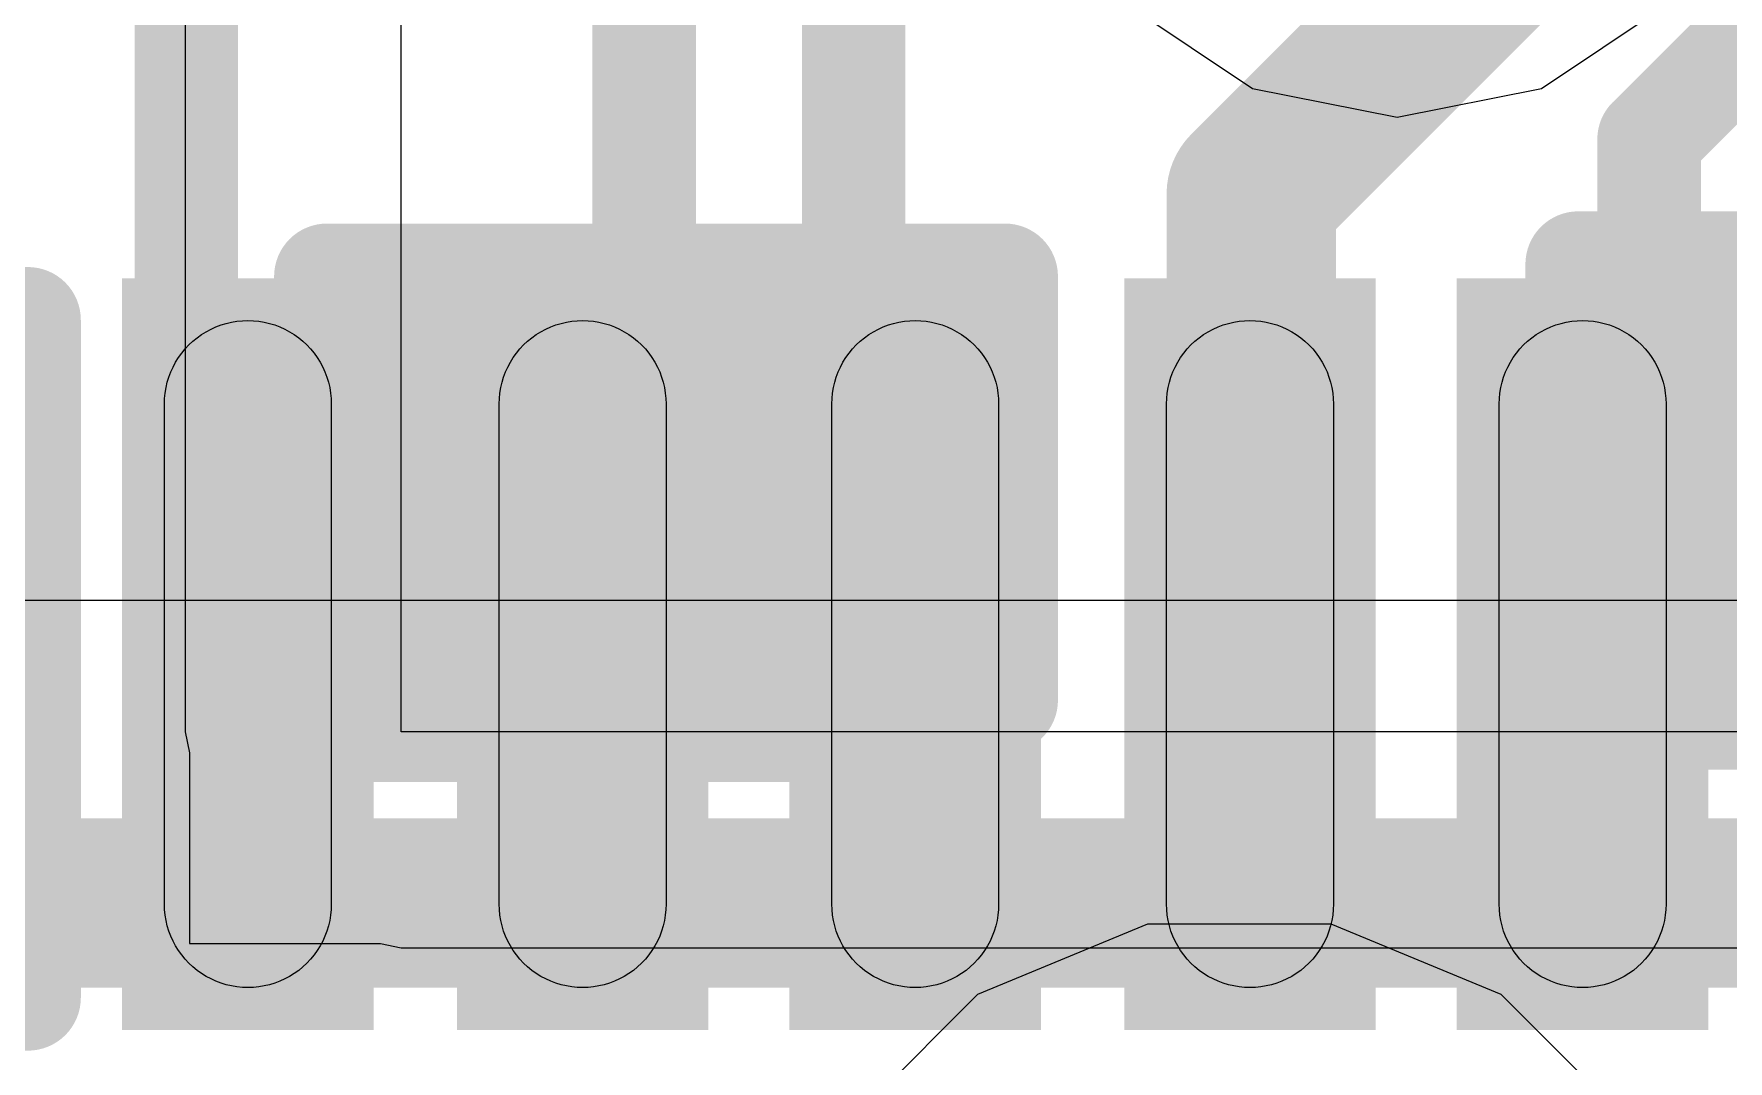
# Model space of a CAD drawing. Header units: inches. Extents: x 0 to 208, y 0 to 213.
# Drawn here: x 4.3741 to 4.4541, y 3.4343 to 3.4828 of the extents above; entities that cross this region are included whole.
import ezdxf

# ---------------------------------------------------------------- set-up
doc = ezdxf.new("R2010")
doc.units = ezdxf.units.IN
doc.header["$MEASUREMENT"] = 0
for name, color, linetype in [('Bottom Layer', 5, 'Continuous'), ('Bottom Paste', 16, 'Continuous'), ('Bottom Solder', 6, 'Continuous'), ('L3_SIG1', 76, 'Continuous'), ('L4_PWR', 90, 'Continuous'), ('L6_SIG2', 130, 'Continuous'), ('Top Layer', 1, 'Continuous'), ('Top Overlay', 2, 'Continuous'), ('Top Paste', 8, 'Continuous'), ('Top Solder', 216, 'Continuous')]:
    doc.layers.add(name, color=color, linetype=linetype)

# ---------------------------------------------------------------- blocks, each defined once
blk = doc.blocks.new('WQFN_40_EP_5X5__B_405')
at = {"layer": 'Bottom Layer'}
for points in [[(-0.082651, 0.059037), (-0.082651, 0.051163), (-0.114147, 0.051163), (-0.114147, 0.059037)], [(-0.082651, 0.043337), (-0.082651, 0.035463), (-0.114147, 0.035463), (-0.114147, 0.043337)], [(-0.082651, 0.027537), (-0.082651, 0.019663), (-0.114147, 0.019663), (-0.114147, 0.027537)], [(-0.082651, 0.011837), (-0.082651, 0.003963), (-0.114147, 0.003963), (-0.114147, 0.011837)], [(-0.082651, -0.003963), (-0.082651, -0.011837), (-0.114147, -0.011837), (-0.114147, -0.003963)]]:
    blk.add_hatch(color=5, dxfattribs=at).paths.add_polyline_path(points)
at = {"layer": 'Bottom Solder'}
for points in [[(-0.080651, 0.061037), (-0.080651, 0.049163), (-0.116147, 0.049163), (-0.116147, 0.061037)], [(-0.080651, 0.045337), (-0.080651, 0.033463), (-0.116147, 0.033463), (-0.116147, 0.045337)], [(-0.080651, 0.029537), (-0.080651, 0.017663), (-0.116147, 0.017663), (-0.116147, 0.029537)], [(-0.080651, 0.013837), (-0.080651, 0.001963), (-0.116147, 0.001963), (-0.116147, 0.013837)], [(-0.080651, -0.001963), (-0.080651, -0.013837), (-0.116147, -0.013837), (-0.116147, -0.001963)], [(-0.080651, -0.017663), (-0.080651, -0.029537), (-0.116147, -0.029537), (-0.116147, -0.017663)]]:
    blk.add_hatch(color=6, dxfattribs=at).paths.add_polyline_path(points)
at = {"layer": 'Bottom Paste'}
for p, q in [((-0.112398, 0.058373), (-0.112179, 0.05851)), ((-0.112179, 0.05851), (-0.111952, 0.058631)), ((-0.111952, 0.058631), (-0.111718, 0.058737)), ((-0.111718, 0.058737), (-0.111477, 0.058828)), ((-0.111477, 0.058828), (-0.11123, 0.058903)), ((-0.11123, 0.058903), (-0.110979, 0.058961)), ((-0.110979, 0.058961), (-0.110725, 0.059003)), ((-0.110725, 0.059003), (-0.110468, 0.059029)), ((-0.110468, 0.059029), (-0.110211, 0.059037)), ((-0.110211, 0.059037), (-0.086589, 0.059037)), ((-0.086589, 0.059037), (-0.086332, 0.059029)), ((-0.086332, 0.059029), (-0.086075, 0.059003)), ((-0.086075, 0.059003), (-0.085821, 0.058961)), ((-0.085821, 0.058961), (-0.08557, 0.058903)), ((-0.08557, 0.058903), (-0.085323, 0.058828)), ((-0.085323, 0.058828), (-0.085082, 0.058737)), ((-0.085082, 0.058737), (-0.084848, 0.058631)), ((-0.084848, 0.058631), (-0.08462, 0.05851)), ((-0.08462, 0.05851), (-0.084402, 0.058373)), ((-0.113334, 0.057497), (-0.113171, 0.057696)), ((-0.113171, 0.057696), (-0.112995, 0.057884)), ((-0.112995, 0.057884), (-0.112807, 0.05806)), ((-0.112807, 0.05806), (-0.112608, 0.058223)), ((-0.112608, 0.058223), (-0.112398, 0.058373)), ((-0.084402, 0.058373), (-0.084192, 0.058223)), ((-0.084192, 0.058223), (-0.083993, 0.05806)), ((-0.083993, 0.05806), (-0.083805, 0.057884)), ((-0.083805, 0.057884), (-0.083629, 0.057696)), ((-0.083629, 0.057696), (-0.083466, 0.057497)), ((-0.113848, 0.056607), (-0.113742, 0.056841)), ((-0.113742, 0.056841), (-0.113621, 0.057068)), ((-0.113621, 0.057068), (-0.113484, 0.057287)), ((-0.113484, 0.057287), (-0.113334, 0.057497)), ((-0.083466, 0.057497), (-0.083316, 0.057287)), ((-0.083316, 0.057287), (-0.083179, 0.057068)), ((-0.083179, 0.057068), (-0.083058, 0.056841)), ((-0.083058, 0.056841), (-0.082952, 0.056607)), ((-0.114072, 0.055868), (-0.114014, 0.056119)), ((-0.114014, 0.056119), (-0.113939, 0.056366)), ((-0.113939, 0.056366), (-0.113848, 0.056607)), ((-0.082952, 0.056607), (-0.082861, 0.056366)), ((-0.082861, 0.056366), (-0.082786, 0.056119)), ((-0.082786, 0.056119), (-0.082728, 0.055868)), ((-0.114148, 0.0551), (-0.11414, 0.055357)), ((-0.11414, 0.055357), (-0.114114, 0.055614)), ((-0.114114, 0.055614), (-0.114072, 0.055868)), ((-0.082728, 0.055868), (-0.082686, 0.055614)), ((-0.082686, 0.055614), (-0.082686, 0.055614)), ((-0.082686, 0.055614), (-0.08266, 0.055357)), ((-0.08266, 0.055357), (-0.082652, 0.0551)), ((-0.11414, 0.054843), (-0.114148, 0.0551)), ((-0.114114, 0.054586), (-0.11414, 0.054843)), ((-0.114072, 0.054332), (-0.114114, 0.054586)), ((-0.082686, 0.054586), (-0.082728, 0.054332)), ((-0.08266, 0.054843), (-0.082686, 0.054586)), ((-0.082652, 0.0551), (-0.08266, 0.054843)), ((-0.114014, 0.054081), (-0.114072, 0.054332)), ((-0.113939, 0.053834), (-0.114014, 0.054081)), ((-0.113848, 0.053593), (-0.113939, 0.053834)), ((-0.113742, 0.053359), (-0.113848, 0.053593)), ((-0.082952, 0.053593), (-0.083058, 0.053359)), ((-0.082861, 0.053834), (-0.082952, 0.053593)), ((-0.082786, 0.054081), (-0.082861, 0.053834)), ((-0.082728, 0.054332), (-0.082786, 0.054081)), ((-0.113621, 0.053132), (-0.113742, 0.053359)), ((-0.113484, 0.052913), (-0.113621, 0.053132)), ((-0.113334, 0.052703), (-0.113484, 0.052913)), ((-0.083316, 0.052913), (-0.083466, 0.052703)), ((-0.083179, 0.053131), (-0.083316, 0.052913)), ((-0.083058, 0.053359), (-0.083179, 0.053131)), ((-0.113171, 0.052504), (-0.113334, 0.052703)), ((-0.112995, 0.052316), (-0.113171, 0.052504)), ((-0.112807, 0.05214), (-0.112995, 0.052316)), ((-0.112608, 0.051977), (-0.112807, 0.05214)), ((-0.083993, 0.05214), (-0.084192, 0.051977)), ((-0.083805, 0.052316), (-0.083993, 0.05214)), ((-0.083629, 0.052504), (-0.083805, 0.052316)), ((-0.083466, 0.052703), (-0.083629, 0.052504)), ((-0.112398, 0.051827), (-0.112608, 0.051977)), ((-0.11218, 0.05169), (-0.112398, 0.051827)), ((-0.111952, 0.051569), (-0.11218, 0.05169)), ((-0.111718, 0.051463), (-0.111952, 0.051569)), ((-0.111477, 0.051372), (-0.111718, 0.051463)), ((-0.11123, 0.051297), (-0.111477, 0.051372)), ((-0.110979, 0.051239), (-0.11123, 0.051297)), ((-0.110725, 0.051197), (-0.110979, 0.051239)), ((-0.110468, 0.051171), (-0.110725, 0.051197)), ((-0.086075, 0.051197), (-0.086332, 0.051171)), ((-0.085821, 0.051239), (-0.086075, 0.051197)), ((-0.08557, 0.051297), (-0.085821, 0.051239)), ((-0.085323, 0.051372), (-0.08557, 0.051297)), ((-0.085082, 0.051463), (-0.085323, 0.051372)), ((-0.084848, 0.051569), (-0.085082, 0.051463)), ((-0.084621, 0.05169), (-0.084848, 0.051569)), ((-0.084402, 0.051827), (-0.084621, 0.05169)), ((-0.084192, 0.051977), (-0.084402, 0.051827)), ((-0.110211, 0.051163), (-0.110468, 0.051171)), ((-0.086589, 0.051163), (-0.110211, 0.051163)), ((-0.086332, 0.051171), (-0.086589, 0.051163)), ((-0.111477, 0.043128), (-0.11123, 0.043203)), ((-0.11123, 0.043203), (-0.110979, 0.043261)), ((-0.110979, 0.043261), (-0.110725, 0.043303)), ((-0.110725, 0.043303), (-0.110468, 0.043329)), ((-0.110468, 0.043329), (-0.110211, 0.043337)), ((-0.110211, 0.043337), (-0.086589, 0.043337)), ((-0.086589, 0.043337), (-0.086332, 0.043329)), ((-0.086332, 0.043329), (-0.086075, 0.043303)), ((-0.086075, 0.043303), (-0.085821, 0.043261)), ((-0.085821, 0.043261), (-0.08557, 0.043203)), ((-0.08557, 0.043203), (-0.085323, 0.043128)), ((-0.112807, 0.04236), (-0.112608, 0.042523)), ((-0.112608, 0.042523), (-0.112398, 0.042673)), ((-0.112398, 0.042673), (-0.112179, 0.04281)), ((-0.112179, 0.04281), (-0.111952, 0.042931)), ((-0.111952, 0.042931), (-0.111718, 0.043037)), ((-0.111718, 0.043037), (-0.111477, 0.043128)), ((-0.085323, 0.043128), (-0.085082, 0.043037)), ((-0.085082, 0.043037), (-0.084848, 0.042931)), ((-0.084848, 0.042931), (-0.08462, 0.04281)), ((-0.08462, 0.04281), (-0.084402, 0.042673)), ((-0.084402, 0.042673), (-0.084192, 0.042523)), ((-0.084192, 0.042523), (-0.083993, 0.04236)), ((-0.113621, 0.041368), (-0.113484, 0.041587)), ((-0.113484, 0.041587), (-0.113334, 0.041797)), ((-0.113334, 0.041797), (-0.113171, 0.041996)), ((-0.113171, 0.041996), (-0.112995, 0.042184)), ((-0.112995, 0.042184), (-0.112807, 0.04236)), ((-0.083993, 0.04236), (-0.083805, 0.042184)), ((-0.083805, 0.042184), (-0.083629, 0.041996)), ((-0.083629, 0.041996), (-0.083466, 0.041797)), ((-0.083466, 0.041797), (-0.083316, 0.041587)), ((-0.083316, 0.041587), (-0.083179, 0.041368)), ((-0.113939, 0.040666), (-0.113848, 0.040907)), ((-0.113848, 0.040907), (-0.113742, 0.041141)), ((-0.113742, 0.041141), (-0.113621, 0.041368)), ((-0.083179, 0.041368), (-0.083058, 0.041141)), ((-0.083058, 0.041141), (-0.082952, 0.040907)), ((-0.082952, 0.040907), (-0.082861, 0.040666)), ((-0.114114, 0.039914), (-0.114072, 0.040168)), ((-0.114072, 0.040168), (-0.114014, 0.040419)), ((-0.114014, 0.040419), (-0.113939, 0.040666)), ((-0.082861, 0.040666), (-0.082786, 0.040419)), ((-0.082786, 0.040419), (-0.082728, 0.040168)), ((-0.082728, 0.040168), (-0.082686, 0.039914)), ((-0.114148, 0.0394), (-0.11414, 0.039657)), ((-0.11414, 0.039143), (-0.114148, 0.0394)), ((-0.11414, 0.039657), (-0.114114, 0.039914)), ((-0.082686, 0.039914), (-0.082686, 0.039914)), ((-0.082686, 0.039914), (-0.08266, 0.039657)), ((-0.08266, 0.039657), (-0.082652, 0.0394)), ((-0.082652, 0.0394), (-0.08266, 0.039143)), ((-0.114114, 0.038886), (-0.11414, 0.039143)), ((-0.114072, 0.038632), (-0.114114, 0.038886)), ((-0.114014, 0.038381), (-0.114072, 0.038632)), ((-0.082728, 0.038632), (-0.082786, 0.038381)), ((-0.082686, 0.038886), (-0.082728, 0.038632)), ((-0.08266, 0.039143), (-0.082686, 0.038886)), ((-0.113939, 0.038134), (-0.114014, 0.038381)), ((-0.113848, 0.037893), (-0.113939, 0.038134)), ((-0.113742, 0.037659), (-0.113848, 0.037893)), ((-0.113621, 0.037432), (-0.113742, 0.037659)), ((-0.083058, 0.037659), (-0.083179, 0.037431)), ((-0.082952, 0.037893), (-0.083058, 0.037659)), ((-0.082861, 0.038134), (-0.082952, 0.037893)), ((-0.082786, 0.038381), (-0.082861, 0.038134)), ((-0.113484, 0.037213), (-0.113621, 0.037432)), ((-0.113334, 0.037003), (-0.113484, 0.037213)), ((-0.113171, 0.036804), (-0.113334, 0.037003)), ((-0.112995, 0.036616), (-0.113171, 0.036804)), ((-0.083629, 0.036804), (-0.083805, 0.036616)), ((-0.083466, 0.037003), (-0.083629, 0.036804)), ((-0.083316, 0.037213), (-0.083466, 0.037003)), ((-0.083179, 0.037431), (-0.083316, 0.037213)), ((-0.112807, 0.03644), (-0.112995, 0.036616)), ((-0.112608, 0.036277), (-0.112807, 0.03644)), ((-0.112398, 0.036127), (-0.112608, 0.036277)), ((-0.11218, 0.03599), (-0.112398, 0.036127)), ((-0.111952, 0.035869), (-0.11218, 0.03599)), ((-0.084621, 0.03599), (-0.084848, 0.035869)), ((-0.084402, 0.036127), (-0.084621, 0.03599)), ((-0.084192, 0.036277), (-0.084402, 0.036127)), ((-0.083993, 0.03644), (-0.084192, 0.036277)), ((-0.083805, 0.036616), (-0.083993, 0.03644)), ((-0.111718, 0.035763), (-0.111952, 0.035869)), ((-0.111477, 0.035672), (-0.111718, 0.035763)), ((-0.11123, 0.035597), (-0.111477, 0.035672)), ((-0.110979, 0.035539), (-0.11123, 0.035597)), ((-0.110725, 0.035497), (-0.110979, 0.035539)), ((-0.110468, 0.035471), (-0.110725, 0.035497)), ((-0.110211, 0.035463), (-0.110468, 0.035471)), ((-0.086589, 0.035463), (-0.110211, 0.035463)), ((-0.086332, 0.035471), (-0.086589, 0.035463)), ((-0.086075, 0.035497), (-0.086332, 0.035471)), ((-0.085821, 0.035539), (-0.086075, 0.035497)), ((-0.08557, 0.035597), (-0.085821, 0.035539)), ((-0.085323, 0.035672), (-0.08557, 0.035597)), ((-0.085082, 0.035763), (-0.085323, 0.035672)), ((-0.084848, 0.035869), (-0.085082, 0.035763)), ((-0.111952, 0.027131), (-0.111718, 0.027237)), ((-0.111718, 0.027237), (-0.111477, 0.027328)), ((-0.111477, 0.027328), (-0.11123, 0.027403)), ((-0.11123, 0.027403), (-0.110979, 0.027461)), ((-0.110979, 0.027461), (-0.110725, 0.027503)), ((-0.110725, 0.027503), (-0.110468, 0.027529)), ((-0.110468, 0.027529), (-0.110211, 0.027537)), ((-0.110211, 0.027537), (-0.086589, 0.027537)), ((-0.086589, 0.027537), (-0.086332, 0.027529)), ((-0.086332, 0.027529), (-0.086075, 0.027503)), ((-0.086075, 0.027503), (-0.085821, 0.027461)), ((-0.085821, 0.027461), (-0.08557, 0.027403)), ((-0.08557, 0.027403), (-0.085323, 0.027328)), ((-0.085323, 0.027328), (-0.085082, 0.027237)), ((-0.085082, 0.027237), (-0.084848, 0.027131)), ((-0.112995, 0.026384), (-0.112807, 0.02656)), ((-0.112807, 0.02656), (-0.112608, 0.026723)), ((-0.112608, 0.026723), (-0.112398, 0.026873)), ((-0.112398, 0.026873), (-0.112179, 0.02701)), ((-0.112179, 0.02701), (-0.111952, 0.027131)), ((-0.084848, 0.027131), (-0.08462, 0.02701)), ((-0.08462, 0.02701), (-0.084402, 0.026873)), ((-0.084402, 0.026873), (-0.084192, 0.026723)), ((-0.084192, 0.026723), (-0.083993, 0.02656)), ((-0.083993, 0.02656), (-0.083805, 0.026384)), ((-0.113621, 0.025568), (-0.113484, 0.025787)), ((-0.113484, 0.025787), (-0.113334, 0.025997)), ((-0.113334, 0.025997), (-0.113171, 0.026196)), ((-0.113171, 0.026196), (-0.112995, 0.026384)), ((-0.083805, 0.026384), (-0.083629, 0.026196)), ((-0.083629, 0.026196), (-0.083466, 0.025997)), ((-0.083466, 0.025997), (-0.083316, 0.025787)), ((-0.083316, 0.025787), (-0.083179, 0.025568)), ((-0.114014, 0.024619), (-0.113939, 0.024866)), ((-0.113939, 0.024866), (-0.113848, 0.025107)), ((-0.113848, 0.025107), (-0.113742, 0.025341)), ((-0.113742, 0.025341), (-0.113621, 0.025568)), ((-0.083179, 0.025568), (-0.083058, 0.025341)), ((-0.083058, 0.025341), (-0.082952, 0.025107)), ((-0.082952, 0.025107), (-0.082861, 0.024866)), ((-0.082861, 0.024866), (-0.082786, 0.024619)), ((-0.11414, 0.023857), (-0.114114, 0.024114)), ((-0.114114, 0.024114), (-0.114072, 0.024368)), ((-0.114072, 0.024368), (-0.114014, 0.024619)), ((-0.082786, 0.024619), (-0.082728, 0.024368)), ((-0.082728, 0.024368), (-0.082686, 0.024114)), ((-0.082686, 0.024114), (-0.082686, 0.024114)), ((-0.082686, 0.024114), (-0.08266, 0.023857)), ((-0.114148, 0.0236), (-0.11414, 0.023857)), ((-0.11414, 0.023343), (-0.114148, 0.0236)), ((-0.114114, 0.023086), (-0.11414, 0.023343)), ((-0.08266, 0.023343), (-0.082686, 0.023086)), ((-0.08266, 0.023857), (-0.082652, 0.0236)), ((-0.082652, 0.0236), (-0.08266, 0.023343)), ((-0.114072, 0.022832), (-0.114114, 0.023086)), ((-0.114014, 0.022581), (-0.114072, 0.022832)), ((-0.113939, 0.022334), (-0.114014, 0.022581)), ((-0.082786, 0.022581), (-0.082861, 0.022334)), ((-0.082728, 0.022832), (-0.082786, 0.022581)), ((-0.082686, 0.023086), (-0.082728, 0.022832)), ((-0.113848, 0.022093), (-0.113939, 0.022334)), ((-0.113742, 0.021859), (-0.113848, 0.022093)), ((-0.113621, 0.021632), (-0.113742, 0.021859)), ((-0.113484, 0.021413), (-0.113621, 0.021632)), ((-0.083179, 0.021631), (-0.083316, 0.021413)), ((-0.083058, 0.021859), (-0.083179, 0.021631)), ((-0.082952, 0.022093), (-0.083058, 0.021859)), ((-0.082861, 0.022334), (-0.082952, 0.022093)), ((-0.113334, 0.021203), (-0.113484, 0.021413)), ((-0.113171, 0.021004), (-0.113334, 0.021203)), ((-0.112995, 0.020816), (-0.113171, 0.021004)), ((-0.112807, 0.02064), (-0.112995, 0.020816)), ((-0.083805, 0.020816), (-0.083993, 0.02064)), ((-0.083629, 0.021004), (-0.083805, 0.020816)), ((-0.083466, 0.021203), (-0.083629, 0.021004)), ((-0.083316, 0.021413), (-0.083466, 0.021203)), ((-0.112608, 0.020477), (-0.112807, 0.02064)), ((-0.112398, 0.020327), (-0.112608, 0.020477)), ((-0.11218, 0.02019), (-0.112398, 0.020327)), ((-0.111952, 0.020069), (-0.11218, 0.02019)), ((-0.111718, 0.019963), (-0.111952, 0.020069)), ((-0.084848, 0.020069), (-0.085082, 0.019963)), ((-0.084621, 0.02019), (-0.084848, 0.020069)), ((-0.084402, 0.020327), (-0.084621, 0.02019)), ((-0.084192, 0.020477), (-0.084402, 0.020327)), ((-0.083993, 0.02064), (-0.084192, 0.020477)), ((-0.111477, 0.019872), (-0.111718, 0.019963)), ((-0.11123, 0.019797), (-0.111477, 0.019872)), ((-0.110979, 0.019739), (-0.11123, 0.019797)), ((-0.110725, 0.019697), (-0.110979, 0.019739)), ((-0.110468, 0.019671), (-0.110725, 0.019697)), ((-0.110211, 0.019663), (-0.110468, 0.019671)), ((-0.086589, 0.019663), (-0.110211, 0.019663)), ((-0.086332, 0.019671), (-0.086589, 0.019663)), ((-0.086075, 0.019697), (-0.086332, 0.019671)), ((-0.085821, 0.019739), (-0.086075, 0.019697)), ((-0.08557, 0.019797), (-0.085821, 0.019739)), ((-0.085323, 0.019872), (-0.08557, 0.019797)), ((-0.085082, 0.019963), (-0.085323, 0.019872)), ((-0.112398, 0.011173), (-0.112179, 0.01131)), ((-0.112179, 0.01131), (-0.111952, 0.011431)), ((-0.111952, 0.011431), (-0.111718, 0.011537)), ((-0.111718, 0.011537), (-0.111477, 0.011628)), ((-0.111477, 0.011628), (-0.11123, 0.011703)), ((-0.11123, 0.011703), (-0.110979, 0.011761)), ((-0.110979, 0.011761), (-0.110725, 0.011803)), ((-0.110725, 0.011803), (-0.110468, 0.011829)), ((-0.110468, 0.011829), (-0.110211, 0.011837)), ((-0.110211, 0.011837), (-0.086589, 0.011837)), ((-0.086589, 0.011837), (-0.086332, 0.011829)), ((-0.086332, 0.011829), (-0.086075, 0.011803)), ((-0.086075, 0.011803), (-0.085821, 0.011761)), ((-0.085821, 0.011761), (-0.08557, 0.011703)), ((-0.08557, 0.011703), (-0.085323, 0.011628)), ((-0.085323, 0.011628), (-0.085082, 0.011537)), ((-0.085082, 0.011537), (-0.084848, 0.011431)), ((-0.084848, 0.011431), (-0.08462, 0.01131)), ((-0.08462, 0.01131), (-0.084402, 0.011173)), ((-0.113334, 0.010297), (-0.113171, 0.010496)), ((-0.113171, 0.010496), (-0.112995, 0.010684)), ((-0.112995, 0.010684), (-0.112807, 0.01086)), ((-0.112807, 0.01086), (-0.112608, 0.011023)), ((-0.112608, 0.011023), (-0.112398, 0.011173)), ((-0.084402, 0.011173), (-0.084192, 0.011023)), ((-0.084192, 0.011023), (-0.083993, 0.01086)), ((-0.083993, 0.01086), (-0.083805, 0.010684)), ((-0.083805, 0.010684), (-0.083629, 0.010496)), ((-0.083629, 0.010496), (-0.083466, 0.010297)), ((-0.113848, 0.009407), (-0.113742, 0.009641)), ((-0.113742, 0.009641), (-0.113621, 0.009868)), ((-0.113621, 0.009868), (-0.113484, 0.010087)), ((-0.113484, 0.010087), (-0.113334, 0.010297)), ((-0.083466, 0.010297), (-0.083316, 0.010087)), ((-0.083316, 0.010087), (-0.083179, 0.009868)), ((-0.083179, 0.009868), (-0.083058, 0.009641)), ((-0.083058, 0.009641), (-0.082952, 0.009407)), ((-0.114072, 0.008668), (-0.114014, 0.008919)), ((-0.114014, 0.008919), (-0.113939, 0.009166)), ((-0.113939, 0.009166), (-0.113848, 0.009407)), ((-0.082952, 0.009407), (-0.082861, 0.009166)), ((-0.082861, 0.009166), (-0.082786, 0.008919)), ((-0.082786, 0.008919), (-0.082728, 0.008668)), ((-0.114148, 0.0079), (-0.11414, 0.008157)), ((-0.11414, 0.008157), (-0.114114, 0.008414)), ((-0.114114, 0.008414), (-0.114072, 0.008668)), ((-0.082728, 0.008668), (-0.082686, 0.008414)), ((-0.082686, 0.008414), (-0.082686, 0.008414)), ((-0.082686, 0.008414), (-0.08266, 0.008157)), ((-0.08266, 0.008157), (-0.082652, 0.0079)), ((-0.11414, 0.007643), (-0.114148, 0.0079)), ((-0.114114, 0.007386), (-0.11414, 0.007643)), ((-0.114072, 0.007132), (-0.114114, 0.007386)), ((-0.082686, 0.007386), (-0.082728, 0.007132)), ((-0.08266, 0.007643), (-0.082686, 0.007386)), ((-0.082652, 0.0079), (-0.08266, 0.007643)), ((-0.114014, 0.006881), (-0.114072, 0.007132)), ((-0.113939, 0.006634), (-0.114014, 0.006881)), ((-0.113848, 0.006393), (-0.113939, 0.006634)), ((-0.082861, 0.006634), (-0.082952, 0.006393)), ((-0.082786, 0.006881), (-0.082861, 0.006634)), ((-0.082728, 0.007132), (-0.082786, 0.006881)), ((-0.113742, 0.006159), (-0.113848, 0.006393)), ((-0.113621, 0.005932), (-0.113742, 0.006159)), ((-0.113484, 0.005713), (-0.113621, 0.005932)), ((-0.113334, 0.005503), (-0.113484, 0.005713)), ((-0.083316, 0.005713), (-0.083466, 0.005503)), ((-0.083179, 0.005931), (-0.083316, 0.005713)), ((-0.083058, 0.006159), (-0.083179, 0.005931)), ((-0.082952, 0.006393), (-0.083058, 0.006159)), ((-0.113171, 0.005304), (-0.113334, 0.005503)), ((-0.112995, 0.005116), (-0.113171, 0.005304)), ((-0.112807, 0.00494), (-0.112995, 0.005116)), ((-0.112608, 0.004777), (-0.112807, 0.00494)), ((-0.083993, 0.00494), (-0.084192, 0.004777)), ((-0.083805, 0.005116), (-0.083993, 0.00494)), ((-0.083629, 0.005304), (-0.083805, 0.005116)), ((-0.083466, 0.005503), (-0.083629, 0.005304)), ((-0.112398, 0.004627), (-0.112608, 0.004777)), ((-0.11218, 0.00449), (-0.112398, 0.004627)), ((-0.111952, 0.004369), (-0.11218, 0.00449)), ((-0.111718, 0.004263), (-0.111952, 0.004369)), ((-0.111477, 0.004172), (-0.111718, 0.004263)), ((-0.11123, 0.004097), (-0.111477, 0.004172)), ((-0.110979, 0.004039), (-0.11123, 0.004097)), ((-0.110725, 0.003997), (-0.110979, 0.004039)), ((-0.085821, 0.004039), (-0.086075, 0.003997)), ((-0.08557, 0.004097), (-0.085821, 0.004039)), ((-0.085323, 0.004172), (-0.08557, 0.004097)), ((-0.085082, 0.004263), (-0.085323, 0.004172)), ((-0.084848, 0.004369), (-0.085082, 0.004263)), ((-0.084621, 0.00449), (-0.084848, 0.004369)), ((-0.084402, 0.004627), (-0.084621, 0.00449)), ((-0.084192, 0.004777), (-0.084402, 0.004627)), ((-0.110468, 0.003971), (-0.110725, 0.003997)), ((-0.110211, 0.003963), (-0.110468, 0.003971)), ((-0.086589, 0.003963), (-0.110211, 0.003963)), ((-0.086332, 0.003971), (-0.086589, 0.003963)), ((-0.086075, 0.003997), (-0.086332, 0.003971)), ((-0.110979, -0.004039), (-0.110725, -0.003997)), ((-0.110725, -0.003997), (-0.110468, -0.003971)), ((-0.110468, -0.003971), (-0.110211, -0.003963)), ((-0.110211, -0.003963), (-0.086589, -0.003963)), ((-0.086589, -0.003963), (-0.086332, -0.003971)), ((-0.086332, -0.003971), (-0.086075, -0.003997)), ((-0.086075, -0.003997), (-0.085821, -0.004039)), ((-0.112807, -0.00494), (-0.112608, -0.004777)), ((-0.112608, -0.004777), (-0.112398, -0.004627)), ((-0.112398, -0.004627), (-0.112179, -0.00449)), ((-0.112179, -0.00449), (-0.111952, -0.004369)), ((-0.111952, -0.004369), (-0.111718, -0.004263)), ((-0.111718, -0.004263), (-0.111477, -0.004172)), ((-0.111477, -0.004172), (-0.11123, -0.004097)), ((-0.11123, -0.004097), (-0.110979, -0.004039)), ((-0.085821, -0.004039), (-0.08557, -0.004097)), ((-0.08557, -0.004097), (-0.085323, -0.004172)), ((-0.085323, -0.004172), (-0.085082, -0.004263)), ((-0.085082, -0.004263), (-0.084848, -0.004369)), ((-0.084848, -0.004369), (-0.08462, -0.00449)), ((-0.08462, -0.00449), (-0.084402, -0.004627)), ((-0.084402, -0.004627), (-0.084192, -0.004777)), ((-0.084192, -0.004777), (-0.083993, -0.00494)), ((-0.113484, -0.005713), (-0.113334, -0.005503)), ((-0.113334, -0.005503), (-0.113171, -0.005304)), ((-0.113171, -0.005304), (-0.112995, -0.005116)), ((-0.112995, -0.005116), (-0.112807, -0.00494)), ((-0.083993, -0.00494), (-0.083805, -0.005116)), ((-0.083805, -0.005116), (-0.083629, -0.005304)), ((-0.083629, -0.005304), (-0.083466, -0.005503)), ((-0.083466, -0.005503), (-0.083316, -0.005713)), ((-0.113939, -0.006634), (-0.113848, -0.006393)), ((-0.113848, -0.006393), (-0.113742, -0.006159)), ((-0.113742, -0.006159), (-0.113621, -0.005932)), ((-0.113621, -0.005932), (-0.113484, -0.005713)), ((-0.083316, -0.005713), (-0.083179, -0.005932)), ((-0.083179, -0.005932), (-0.083058, -0.006159)), ((-0.083058, -0.006159), (-0.082952, -0.006393)), ((-0.082952, -0.006393), (-0.082861, -0.006634)), ((-0.114114, -0.007386), (-0.114072, -0.007132)), ((-0.114072, -0.007132), (-0.114014, -0.006881)), ((-0.114014, -0.006881), (-0.113939, -0.006634)), ((-0.082861, -0.006634), (-0.082786, -0.006881)), ((-0.082786, -0.006881), (-0.082728, -0.007132)), ((-0.082728, -0.007132), (-0.082686, -0.007386)), ((-0.114148, -0.0079), (-0.11414, -0.007643)), ((-0.11414, -0.008157), (-0.114148, -0.0079)), ((-0.11414, -0.007643), (-0.114114, -0.007386)), ((-0.082686, -0.007386), (-0.082686, -0.007386)), ((-0.082686, -0.007386), (-0.08266, -0.007643)), ((-0.08266, -0.007643), (-0.082652, -0.0079)), ((-0.082652, -0.0079), (-0.08266, -0.008157)), ((-0.114114, -0.008414), (-0.11414, -0.008157)), ((-0.114072, -0.008668), (-0.114114, -0.008414)), ((-0.114014, -0.008919), (-0.114072, -0.008668)), ((-0.082728, -0.008668), (-0.082786, -0.008919)), ((-0.082686, -0.008414), (-0.082728, -0.008668)), ((-0.08266, -0.008157), (-0.082686, -0.008414)), ((-0.113939, -0.009166), (-0.114014, -0.008919)), ((-0.113848, -0.009407), (-0.113939, -0.009166)), ((-0.113742, -0.009641), (-0.113848, -0.009407)), ((-0.082952, -0.009407), (-0.083058, -0.009641)), ((-0.082861, -0.009166), (-0.082952, -0.009407)), ((-0.082786, -0.008919), (-0.082861, -0.009166)), ((-0.113621, -0.009868), (-0.113742, -0.009641)), ((-0.113484, -0.010087), (-0.113621, -0.009868)), ((-0.113334, -0.010297), (-0.113484, -0.010087)), ((-0.113171, -0.010496), (-0.113334, -0.010297)), ((-0.083466, -0.010297), (-0.083629, -0.010496)), ((-0.083316, -0.010087), (-0.083466, -0.010297)), ((-0.083179, -0.009869), (-0.083316, -0.010087)), ((-0.083058, -0.009641), (-0.083179, -0.009869)), ((-0.112995, -0.010684), (-0.113171, -0.010496)), ((-0.112807, -0.01086), (-0.112995, -0.010684)), ((-0.112608, -0.011023), (-0.112807, -0.01086)), ((-0.112398, -0.011173), (-0.112608, -0.011023)), ((-0.11218, -0.01131), (-0.112398, -0.011173)), ((-0.084402, -0.011173), (-0.084621, -0.01131)), ((-0.084192, -0.011023), (-0.084402, -0.011173)), ((-0.083993, -0.01086), (-0.084192, -0.011023)), ((-0.083805, -0.010684), (-0.083993, -0.01086)), ((-0.083629, -0.010496), (-0.083805, -0.010684)), ((-0.111952, -0.011431), (-0.11218, -0.01131)), ((-0.111718, -0.011537), (-0.111952, -0.011431)), ((-0.111477, -0.011628), (-0.111718, -0.011537)), ((-0.11123, -0.011703), (-0.111477, -0.011628)), ((-0.110979, -0.011761), (-0.11123, -0.011703)), ((-0.110725, -0.011803), (-0.110979, -0.011761)), ((-0.110468, -0.011829), (-0.110725, -0.011803)), ((-0.110211, -0.011837), (-0.110468, -0.011829)), ((-0.086589, -0.011837), (-0.110211, -0.011837)), ((-0.086332, -0.011829), (-0.086589, -0.011837)), ((-0.086075, -0.011803), (-0.086332, -0.011829)), ((-0.085821, -0.011761), (-0.086075, -0.011803)), ((-0.08557, -0.011703), (-0.085821, -0.011761)), ((-0.085323, -0.011628), (-0.08557, -0.011703)), ((-0.085082, -0.011537), (-0.085323, -0.011628)), ((-0.084848, -0.011431), (-0.085082, -0.011537)), ((-0.084621, -0.01131), (-0.084848, -0.011431))]:
    blk.add_line(p, q, dxfattribs=at)
blk = doc.blocks.new('CAP_0402_587')
at = {"layer": 'Top Layer'}
for points in [[(-0.0275, -0.012501), (-0.0275, 0.012499), (-0.0095, 0.012499), (-0.0095, -0.012501)], [(0.0095, -0.012501), (0.0095, 0.012499), (0.0275, 0.012499), (0.0275, -0.012501)]]:
    blk.add_hatch(color=1, dxfattribs=at).paths.add_polyline_path(points)
at = {"layer": 'Top Paste'}
for points in [[(-0.0275, -0.012501), (-0.0275, 0.012499), (-0.0095, 0.012499), (-0.0095, -0.012501)], [(0.0095, -0.012501), (0.0095, 0.012499), (0.0275, 0.012499), (0.0275, -0.012501)]]:
    blk.add_hatch(color=8, dxfattribs=at).paths.add_polyline_path(points)
at = {"layer": 'Top Solder'}
for points in [[(-0.029862, -0.014863), (-0.029862, 0.014861), (-0.007138, 0.014861), (-0.007138, -0.014863)], [(0.007138, -0.014863), (0.007138, 0.014861), (0.029862, 0.014861), (0.029862, -0.014863)]]:
    blk.add_hatch(color=216, dxfattribs=at).paths.add_polyline_path(points)
at = {"layer": 'Top Overlay'}
for points in [[(-0.031, 0.015999, 0.005, 0.005, 0), (-0.011, 0.015999, 0.005, 0.005, 0)], [(-0.031, 0.015999, 0.005, 0.005, 0), (-0.031, -0.016001, 0.005, 0.005, 0)], [(0.011, 0.015999, 0.005, 0.005, 0), (0.031, 0.015999, 0.005, 0.005, 0)], [(0.031, 0.015999, 0.005, 0.005, 0), (0.031, -0.016001, 0.005, 0.005, 0)], [(-0.031, -0.016001, 0.005, 0.005, 0), (-0.011, -0.016001, 0.005, 0.005, 0)], [(0.011, -0.016001, 0.005, 0.005, 0), (0.031, -0.016001, 0.005, 0.005, 0)]]:
    blk.add_lwpolyline(points, format="xyseb", dxfattribs=at)
for points in [[(-0.03225, 0.015999, 0.0025, 0.0025, 1), (-0.02975, 0.015999, 0.0025, 0.0025, 1)], [(-0.03225, 0.015999, 0.0025, 0.0025, 1), (-0.02975, 0.015999, 0.0025, 0.0025, 1)], [(-0.01225, 0.015999, 0.0025, 0.0025, 1), (-0.00975, 0.015999, 0.0025, 0.0025, 1)], [(0.00975, 0.015999, 0.0025, 0.0025, 1), (0.01225, 0.015999, 0.0025, 0.0025, 1)], [(0.02975, 0.015999, 0.0025, 0.0025, 1), (0.03225, 0.015999, 0.0025, 0.0025, 1)], [(0.02975, 0.015999, 0.0025, 0.0025, 1), (0.03225, 0.015999, 0.0025, 0.0025, 1)], [(-0.03225, -0.016001, 0.0025, 0.0025, 1), (-0.02975, -0.016001, 0.0025, 0.0025, 1)], [(-0.03225, -0.016001, 0.0025, 0.0025, 1), (-0.02975, -0.016001, 0.0025, 0.0025, 1)], [(-0.01225, -0.016001, 0.0025, 0.0025, 1), (-0.00975, -0.016001, 0.0025, 0.0025, 1)], [(0.00975, -0.016001, 0.0025, 0.0025, 1), (0.01225, -0.016001, 0.0025, 0.0025, 1)], [(0.02975, -0.016001, 0.0025, 0.0025, 1), (0.03225, -0.016001, 0.0025, 0.0025, 1)], [(0.02975, -0.016001, 0.0025, 0.0025, 1), (0.03225, -0.016001, 0.0025, 0.0025, 1)]]:
    blk.add_lwpolyline(points, format="xyseb", close=True, dxfattribs=at)
blk = doc.blocks.new('CAP_0402_588')
at = {"layer": 'Top Layer'}
for points in [[(-0.027501, -0.012499), (-0.027501, 0.012501), (-0.009501, 0.012501), (-0.009501, -0.012499)], [(0.009499, -0.012499), (0.009499, 0.012501), (0.027499, 0.012501), (0.027499, -0.012499)]]:
    blk.add_hatch(color=1, dxfattribs=at).paths.add_polyline_path(points)
at = {"layer": 'Top Paste'}
for points in [[(-0.027501, -0.012499), (-0.027501, 0.012501), (-0.009501, 0.012501), (-0.009501, -0.012499)], [(0.009499, -0.012499), (0.009499, 0.012501), (0.027499, 0.012501), (0.027499, -0.012499)]]:
    blk.add_hatch(color=8, dxfattribs=at).paths.add_polyline_path(points)
at = {"layer": 'Top Solder'}
for points in [[(-0.029863, -0.014861), (-0.029863, 0.014863), (-0.007139, 0.014863), (-0.007139, -0.014861)], [(0.007137, -0.014861), (0.007137, 0.014863), (0.029861, 0.014863), (0.029861, -0.014861)]]:
    blk.add_hatch(color=216, dxfattribs=at).paths.add_polyline_path(points)
at = {"layer": 'Top Overlay'}
for points in [[(-0.031001, 0.016001, 0.005, 0.005, 0), (-0.011001, 0.016001, 0.005, 0.005, 0)], [(-0.031001, 0.016001, 0.005, 0.005, 0), (-0.031001, -0.015999, 0.005, 0.005, 0)], [(0.010999, 0.016001, 0.005, 0.005, 0), (0.030999, 0.016001, 0.005, 0.005, 0)], [(0.030999, 0.016001, 0.005, 0.005, 0), (0.030999, -0.015999, 0.005, 0.005, 0)], [(-0.031001, -0.015999, 0.005, 0.005, 0), (-0.011001, -0.015999, 0.005, 0.005, 0)], [(0.010999, -0.015999, 0.005, 0.005, 0), (0.030999, -0.015999, 0.005, 0.005, 0)]]:
    blk.add_lwpolyline(points, format="xyseb", dxfattribs=at)
for points in [[(-0.032251, 0.016001, 0.0025, 0.0025, 1), (-0.029751, 0.016001, 0.0025, 0.0025, 1)], [(-0.032251, 0.016001, 0.0025, 0.0025, 1), (-0.029751, 0.016001, 0.0025, 0.0025, 1)], [(-0.012251, 0.016001, 0.0025, 0.0025, 1), (-0.009751, 0.016001, 0.0025, 0.0025, 1)], [(0.009749, 0.016001, 0.0025, 0.0025, 1), (0.012249, 0.016001, 0.0025, 0.0025, 1)], [(0.029749, 0.016001, 0.0025, 0.0025, 1), (0.032249, 0.016001, 0.0025, 0.0025, 1)], [(0.029749, 0.016001, 0.0025, 0.0025, 1), (0.032249, 0.016001, 0.0025, 0.0025, 1)], [(-0.032251, -0.015999, 0.0025, 0.0025, 1), (-0.029751, -0.015999, 0.0025, 0.0025, 1)], [(-0.032251, -0.015999, 0.0025, 0.0025, 1), (-0.029751, -0.015999, 0.0025, 0.0025, 1)], [(-0.012251, -0.015999, 0.0025, 0.0025, 1), (-0.009751, -0.015999, 0.0025, 0.0025, 1)], [(0.009749, -0.015999, 0.0025, 0.0025, 1), (0.012249, -0.015999, 0.0025, 0.0025, 1)], [(0.029749, -0.015999, 0.0025, 0.0025, 1), (0.032249, -0.015999, 0.0025, 0.0025, 1)], [(0.029749, -0.015999, 0.0025, 0.0025, 1), (0.032249, -0.015999, 0.0025, 0.0025, 1)]]:
    blk.add_lwpolyline(points, format="xyseb", close=True, dxfattribs=at)
blk = doc.blocks.new('CAP_0402_603')
at = {"layer": 'Top Layer'}
for points in [[(-0.0275, -0.012501), (-0.0275, 0.012499), (-0.0095, 0.012499), (-0.0095, -0.012501)], [(0.0095, -0.012501), (0.0095, 0.012499), (0.0275, 0.012499), (0.0275, -0.012501)]]:
    blk.add_hatch(color=1, dxfattribs=at).paths.add_polyline_path(points)
at = {"layer": 'Top Paste'}
for points in [[(-0.0275, -0.012501), (-0.0275, 0.012499), (-0.0095, 0.012499), (-0.0095, -0.012501)], [(0.0095, -0.012501), (0.0095, 0.012499), (0.0275, 0.012499), (0.0275, -0.012501)]]:
    blk.add_hatch(color=8, dxfattribs=at).paths.add_polyline_path(points)
at = {"layer": 'Top Solder'}
for points in [[(-0.029862, -0.014863), (-0.029862, 0.014861), (-0.007138, 0.014861), (-0.007138, -0.014863)], [(0.007138, -0.014863), (0.007138, 0.014861), (0.029862, 0.014861), (0.029862, -0.014863)]]:
    blk.add_hatch(color=216, dxfattribs=at).paths.add_polyline_path(points)
at = {"layer": 'Top Overlay'}
for points in [[(-0.031, 0.015999, 0.005, 0.005, 0), (-0.031, -0.016001, 0.005, 0.005, 0)], [(-0.011, 0.015999, 0.005, 0.005, 0), (-0.031, 0.015999, 0.005, 0.005, 0)], [(0.031, 0.015999, 0.005, 0.005, 0), (0.011, 0.015999, 0.005, 0.005, 0)], [(0.031, 0.015999, 0.005, 0.005, 0), (0.031, -0.016001, 0.005, 0.005, 0)], [(-0.011, -0.016001, 0.005, 0.005, 0), (-0.031, -0.016001, 0.005, 0.005, 0)], [(0.031, -0.016001, 0.005, 0.005, 0), (0.011, -0.016001, 0.005, 0.005, 0)]]:
    blk.add_lwpolyline(points, format="xyseb", dxfattribs=at)
for points in [[(-0.03225, 0.015999, 0.0025, 0.0025, 1), (-0.02975, 0.015999, 0.0025, 0.0025, 1)], [(-0.03225, 0.015999, 0.0025, 0.0025, 1), (-0.02975, 0.015999, 0.0025, 0.0025, 1)], [(-0.01225, 0.015999, 0.0025, 0.0025, 1), (-0.00975, 0.015999, 0.0025, 0.0025, 1)], [(0.00975, 0.015999, 0.0025, 0.0025, 1), (0.01225, 0.015999, 0.0025, 0.0025, 1)], [(0.02975, 0.015999, 0.0025, 0.0025, 1), (0.03225, 0.015999, 0.0025, 0.0025, 1)], [(0.02975, 0.015999, 0.0025, 0.0025, 1), (0.03225, 0.015999, 0.0025, 0.0025, 1)], [(-0.03225, -0.016001, 0.0025, 0.0025, 1), (-0.02975, -0.016001, 0.0025, 0.0025, 1)], [(-0.03225, -0.016001, 0.0025, 0.0025, 1), (-0.02975, -0.016001, 0.0025, 0.0025, 1)], [(-0.01225, -0.016001, 0.0025, 0.0025, 1), (-0.00975, -0.016001, 0.0025, 0.0025, 1)], [(0.00975, -0.016001, 0.0025, 0.0025, 1), (0.01225, -0.016001, 0.0025, 0.0025, 1)], [(0.02975, -0.016001, 0.0025, 0.0025, 1), (0.03225, -0.016001, 0.0025, 0.0025, 1)], [(0.02975, -0.016001, 0.0025, 0.0025, 1), (0.03225, -0.016001, 0.0025, 0.0025, 1)]]:
    blk.add_lwpolyline(points, format="xyseb", close=True, dxfattribs=at)

msp = doc.modelspace()

# ---------------------------------------------------------------- linework, layer by layer
at = {"layer": 'Bottom Layer'}
for points in [[(4.431563, 3.475284, 0.008, 0.008, 0), (4.485619, 3.52934, 0.008, 0.008, 0)], [(4.381294, 3.468279, 0.004889, 0.004889, 0), (4.381294, 3.500891, 0.004889, 0.004889, 0)], [(4.402905, 3.468279, 0.004889, 0.004889, 0), (4.402905, 3.490672, 0.004889, 0.004889, 0)], [(4.45034, 3.477876, 0.004889, 0.004889, 0), (4.463494, 3.49103, 0.004889, 0.004889, 0)], [(4.412794, 3.468279, 0.004889, 0.004889, 0), (4.412794, 3.486576, 0.004889, 0.004889, 0)], [(4.45034, 3.468513, 0.004889, 0.004889, 0), (4.45034, 3.477876, 0.004889, 0.004889, 0)], [(4.431563, 3.453625, 0.008, 0.008, 0), (4.431563, 3.475284, 0.008, 0.008, 0)], [(4.381294, 3.468279, 0.004889, 0.004889, 0), (4.3842, 3.465373, 0.004889, 0.004889, 0)], [(4.4, 3.465373, 0.004889, 0.004889, 0), (4.402905, 3.468279, 0.004889, 0.004889, 0)], [(4.412794, 3.468279, 0.004889, 0.004889, 0), (4.4157, 3.465373, 0.004889, 0.004889, 0)], [(4.4472, 3.465373, 0.004889, 0.004889, 0), (4.45034, 3.468513, 0.004889, 0.004889, 0)], [(4.3842, 3.453562, 0.004889, 0.004889, 0), (4.3842, 3.465373, 0.004889, 0.004889, 0)], [(4.4, 3.453562, 0.004889, 0.004889, 0), (4.4, 3.465373, 0.004889, 0.004889, 0)], [(4.4157, 3.453562, 0.004889, 0.004889, 0), (4.4157, 3.465373, 0.004889, 0.004889, 0)], [(4.4472, 3.453562, 0.004889, 0.004889, 0), (4.4472, 3.465373, 0.004889, 0.004889, 0)], [(4.4315, 3.453562, 0.008, 0.008, 0), (4.431563, 3.453625, 0.008, 0.008, 0)]]:
    msp.add_lwpolyline(points, format="xyseb", dxfattribs=at)
for points in [[(4.449117, 3.477876, 0.002445, 0.002445, 1), (4.451562, 3.477876, 0.002445, 0.002445, 1)], [(4.449117, 3.477876, 0.002445, 0.002445, 1), (4.451562, 3.477876, 0.002445, 0.002445, 1)], [(4.429563, 3.475284, 0.004, 0.004, 1), (4.433563, 3.475284, 0.004, 0.004, 1)], [(4.429563, 3.475284, 0.004, 0.004, 1), (4.433563, 3.475284, 0.004, 0.004, 1)], [(4.380072, 3.468279, 0.002445, 0.002445, 1), (4.382517, 3.468279, 0.002445, 0.002445, 1)], [(4.380072, 3.468279, 0.002445, 0.002445, 1), (4.382517, 3.468279, 0.002445, 0.002445, 1)], [(4.401683, 3.468279, 0.002445, 0.002445, 1), (4.404128, 3.468279, 0.002445, 0.002445, 1)], [(4.401683, 3.468279, 0.002445, 0.002445, 1), (4.404128, 3.468279, 0.002445, 0.002445, 1)], [(4.411572, 3.468279, 0.002445, 0.002445, 1), (4.414017, 3.468279, 0.002445, 0.002445, 1)], [(4.411572, 3.468279, 0.002445, 0.002445, 1), (4.414017, 3.468279, 0.002445, 0.002445, 1)], [(4.449117, 3.468513, 0.002445, 0.002445, 1), (4.451562, 3.468513, 0.002445, 0.002445, 1)], [(4.449117, 3.468513, 0.002445, 0.002445, 1), (4.451562, 3.468513, 0.002445, 0.002445, 1)], [(4.382977, 3.465373, 0.002445, 0.002445, 1), (4.385422, 3.465373, 0.002445, 0.002445, 1)], [(4.382977, 3.465373, 0.002445, 0.002445, 1), (4.385422, 3.465373, 0.002445, 0.002445, 1)], [(4.398777, 3.465373, 0.002445, 0.002445, 1), (4.401222, 3.465373, 0.002445, 0.002445, 1)], [(4.398777, 3.465373, 0.002445, 0.002445, 1), (4.401222, 3.465373, 0.002445, 0.002445, 1)], [(4.414478, 3.465373, 0.002445, 0.002445, 1), (4.416922, 3.465373, 0.002445, 0.002445, 1)], [(4.414478, 3.465373, 0.002445, 0.002445, 1), (4.416922, 3.465373, 0.002445, 0.002445, 1)], [(4.445977, 3.465373, 0.002445, 0.002445, 1), (4.448422, 3.465373, 0.002445, 0.002445, 1)], [(4.445977, 3.465373, 0.002445, 0.002445, 1), (4.448422, 3.465373, 0.002445, 0.002445, 1)], [(4.4295, 3.453562, 0.004, 0.004, 1), (4.4335, 3.453562, 0.004, 0.004, 1)], [(4.429563, 3.453625, 0.004, 0.004, 1), (4.433563, 3.453625, 0.004, 0.004, 1)], [(4.429563, 3.453625, 0.004, 0.004, 1), (4.433563, 3.453625, 0.004, 0.004, 1)], [(4.382977, 3.453562, 0.002445, 0.002445, 1), (4.385422, 3.453562, 0.002445, 0.002445, 1)], [(4.398777, 3.453562, 0.002445, 0.002445, 1), (4.401222, 3.453562, 0.002445, 0.002445, 1)], [(4.414478, 3.453562, 0.002445, 0.002445, 1), (4.416922, 3.453562, 0.002445, 0.002445, 1)], [(4.445977, 3.453562, 0.002445, 0.002445, 1), (4.448422, 3.453562, 0.002445, 0.002445, 1)]]:
    msp.add_lwpolyline(points, format="xyseb", close=True, dxfattribs=at)
at = {"layer": 'L3_SIG1'}
for p, q in [((4.426661, 3.440811), (4.418645, 3.437491)), ((4.435339, 3.440811), (4.426661, 3.440811)), ((4.443355, 3.437491), (4.435339, 3.440811)), ((4.418645, 3.437491), (4.412509, 3.431355)), ((4.44949, 3.431355), (4.443355, 3.437491))]:
    msp.add_line(p, q, dxfattribs=at)
at = {"layer": 'L4_PWR'}
for p, q in [((4.426661, 3.440811), (4.418645, 3.437491)), ((4.435339, 3.440811), (4.426661, 3.440811)), ((4.443355, 3.437491), (4.435339, 3.440811)), ((4.418645, 3.437491), (4.412509, 3.431355)), ((4.44949, 3.431355), (4.443355, 3.437491))]:
    msp.add_line(p, q, dxfattribs=at)
at = {"layer": 'L6_SIG2'}
for p, q in [((4.425824, 3.484132), (4.431612, 3.480264)), ((4.445268, 3.480264), (4.451057, 3.484132)), ((4.431612, 3.480264), (4.43844, 3.478906)), ((4.43844, 3.478906), (4.445268, 3.480264)), ((4.525471, 3.456085), (4.318055, 3.456085))]:
    msp.add_line(p, q, dxfattribs=at)
msp.add_lwpolyline([(4.232189, 3.441811, 0.008, 0.008, 0), (4.531775, 3.441811, 0.008, 0.008, 0)], format="xyseb", dxfattribs=at)
at = {"layer": 'Top Layer'}
for p, q in [((4.381241, 3.490571), (4.381241, 3.44989)), ((4.391437, 3.44989), (4.391437, 3.490571)), ((4.381241, 3.44989), (4.381437, 3.448905)), ((4.4755, 3.44989), (4.391437, 3.44989)), ((4.381437, 3.448905), (4.381437, 3.43989)), ((4.381437, 3.43989), (4.390452, 3.43989)), ((4.390452, 3.43989), (4.391437, 3.439694)), ((4.391437, 3.439694), (4.4755, 3.439694))]:
    msp.add_line(p, q, dxfattribs=at)

# ---------------------------------------------------------------- block references
for name, p, rotation in [('WQFN_40_EP_5X5__B_405', (4.3921, 3.355163), 270), ('CAP_0402_588', (4.463001, 3.440968), 90), ('CAP_0402_587', (4.403936, 3.44039), 90), ('CAP_0402_603', (4.342815, 3.453335), 180)]:
    msp.add_blockref(name, p, dxfattribs=dict(rotation=rotation))

doc.saveas('drawing.dxf')
